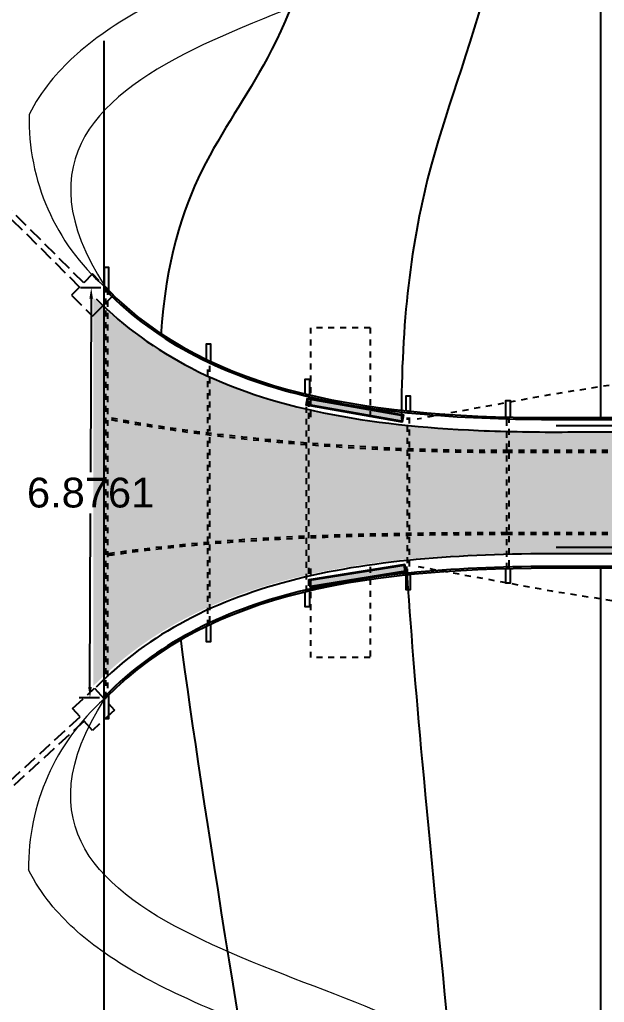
# Model space of a CAD drawing. Header units: metres. Extents: x 10 to 239, y 2 to 253.
# Drawn here: x 34.52 to 44.33, y 102.37 to 118.85 of the extents above; entities that cross this region are included whole.
import ezdxf

# ---------------------------------------------------------------- set-up
doc = ezdxf.new("R2010")
doc.units = ezdxf.units.M
doc.header["$MEASUREMENT"] = 0
doc.linetypes.add('ACAD_ISO02W100', pattern=[15, 12, -3])
doc.linetypes.add('ACAD_ISO03W100', pattern=[30, 12, -18])
doc.layers.get('Defpoints').update_dxf_attribs({"color": 9})
for name, color, linetype in [('-cotas', 252, 'Continuous'), ('1', 7, 'Continuous'), ('1gris', 254, 'Continuous'), ('1gris oscuro', 253, 'Continuous'), ('1lianas', 9, 'Continuous'), ('cot200', 9, 'Continuous')]:
    doc.layers.add(name, color=color, linetype=linetype)
doc.layers.add('1potes y tierra', color=7, linetype='Continuous', true_color=0xd2c7a3)
doc.layers.add('barrera', color=7, linetype='Continuous', lineweight=0, true_color=0x9dbb63)
doc.styles.get("Standard").update_dxf_attribs({"font": 'arial.ttf'})
doc.dimstyles.get("Standard").update_dxf_attribs({"dimtxt": 0.18, "dimasz": 0.18, "dimexe": 0.18, "dimexo": 0.0625, "dimgap": 0.09, "dimtad": 0, "dimtih": 1, "dimtoh": 1, "dimdec": 4, "dimzin": 0, "dimdsep": 46, "dimtxsty": 'Standard', "dimcen": 0.09, "dimadec": 0, "dimazin": 0, "dimtfac": 1, "dimtdec": 4, "dimtofl": 0, "dimtmove": 0, "dimatfit": 3, "dimfxl": 1, "dimtolj": 1, "dimtzin": 0, "dimarcsym": 0})

# ---------------------------------------------------------------- blocks, each defined once
blk = doc.blocks.new('pote')
at = {"layer": '1potes y tierra', "ltscale": 0.02, "true_color": 0xffffff}
h = blk.add_hatch(color=7, dxfattribs=at)
h.dxf.hatch_style = 1
h.paths.add_polyline_path([(-0.015, -0.015), (-1.619, -0.015), (-1.619, -0.11), (-0.015, -0.11)], flags=0)
h.paths.add_polyline_path([(0, 0), (-1.634, 0), (-1.634, -0.125), (0, -0.125)])
h.paths.add_polyline_path([(-0.015, -0.11), (-1.619, -0.11), (-1.619, -0.015), (-0.015, -0.015)], flags=16)
at = {"layer": '1potes y tierra', "ltscale": 0.02, "transparency": 33554528}
h = blk.add_hatch(color=256, dxfattribs=at)
h.dxf.hatch_style = 1
h.paths.add_polyline_path([(-0.015, -0.015), (-1.619, -0.015), (-1.619, -0.11), (-0.015, -0.11)])
at = {"layer": '1potes y tierra', "ltscale": 0.02}
for points in [[(-1.634, 0), (0, 0), (0, -0.125), (-1.634, -0.125)], [(-1.619, -0.015), (-0.015, -0.015), (-0.015, -0.11), (-1.619, -0.11)]]:
    blk.add_lwpolyline(points, close=True, dxfattribs=at)
blk = doc.blocks.new('tubo')
at = {"layer": '1', "ltscale": 0.02}
h = blk.add_hatch(color=256, dxfattribs=at)
h.dxf.hatch_style = 1
h.paths.add_polyline_path([(-0.05, 0.015, 1), (-0.02, 0.015, 1)])
blk.add_circle((-0.035, 0.015), 0.015, dxfattribs=at)
blk = doc.blocks.new('*D100')
at = {"layer": '-cotas', "color": 0, "lineweight": -2, "transparency": 16777216}
for p, q in [((35.88, 114.351), (35.54, 114.352)), ((35.719, 114.172), (35.71, 111.259)), ((35.699, 107.655), (35.708, 110.568)), ((35.858, 107.475), (35.518, 107.476))]:
    blk.add_line(p, q, dxfattribs=at)
at = {"layer": '-cotas', "color": 0, "transparency": 16777216}
for points in [[(35.689, 114.172), (35.749, 114.172), (35.72, 114.352)], [(35.669, 107.656), (35.729, 107.655), (35.698, 107.475)]]:
    blk.add_solid(points, dxfattribs=at)
at = {"layer": 'Defpoints', "color": 0, "transparency": 16777216}
for p in [(35.72, 114.352), (35.942, 114.351), (35.921, 107.475)]:
    blk.add_point(p, dxfattribs=at)
at = {"layer": '-cotas', "color": 0, "transparency": 16777216, "insert": (35.709, 110.914), "char_height": 0.5, "attachment_point": 5}
blk.add_mtext('\\A1;6.8761', dxfattribs=at)
blk = doc.blocks.new('piso')
at = {"layer": '1potes y tierra', "ltscale": 0.02}
for points, knots in [([(-45.259, -2.305), (-32.826, -2.305), (-20.394, -2.305), (-7.835, -2.305), (-7.71, -2.305), (-7.584, -2.305)], [1, 1, 1, 1, 1.99, 1.99, 2, 2, 2, 2]), ([(-7.657, -4.349), (-20.066, -4.349), (-32.474, -4.349), (-45.008, -4.349), (-45.133, -4.349), (-45.259, -4.349)], [1.012941, 1.012941, 1.012941, 1.012941, 2.002941, 2.002941, 2.012941, 2.012941, 2.012941, 2.012941])]:
    blk.add_open_spline(points, degree=3, knots=knots, dxfattribs=at)
blk = doc.blocks.new('*D80')
at = {"layer": '-cotas', "color": 0, "lineweight": -2, "transparency": 16777216}
for p, q in [((35.934, 118.493), (35.927, 96.018)), ((88.785, 118.477), (88.778, 96.002)), ((36.107, 96.198), (61.031, 96.19)), ((88.598, 96.182), (63.675, 96.19))]:
    blk.add_line(p, q, dxfattribs=at)
at = {"layer": '-cotas', "color": 0, "transparency": 16777216}
for points in [[(36.107, 96.228), (36.107, 96.168), (35.927, 96.198)], [(88.598, 96.212), (88.598, 96.152), (88.778, 96.182)]]:
    blk.add_solid(points, dxfattribs=at)
at = {"layer": 'Defpoints', "color": 0, "transparency": 16777216}
for p in [(35.934, 118.555), (88.785, 118.54), (88.778, 96.182)]:
    blk.add_point(p, dxfattribs=at)
at = {"layer": '-cotas', "color": 0, "transparency": 16777216, "insert": (62.353, 96.19), "char_height": 0.5, "attachment_point": 5}
blk.add_mtext('\\A1;52.8506', dxfattribs=at)

msp = doc.modelspace()

# ---------------------------------------------------------------- hatches: boundary and pattern name
at = {"layer": '1potes y tierra', "lineweight": 0, "ltscale": 0.002, "true_color": 0xeceae4, "transparency": 33554462}
h = msp.add_hatch(color=254, dxfattribs=at)
h.dxf.hatch_style = 1
edge = h.paths.add_edge_path()
edge.add_spline(control_points=[(88.92707, 114.25705), (88.53583, 113.84665), (88.09771, 113.50393), (86.51344, 112.56684), (85.19397, 112.22806), (82.95964, 111.99039), (82.17163, 111.95632), (81.34421, 111.95172)], knot_values=[2, 2, 2, 2, 2.21806837, 2.21806837, 2.72109259, 2.72109259, 2.97260469, 2.97260469, 2.97260469, 2.97260469], degree=3, periodic=0)
edge.add_spline(control_points=[(81.34287, 111.95172), (81.21729, 111.95172), (81.09171, 111.95172), (68.53355, 111.95172), (56.10098, 111.95172), (43.66841, 111.95172)], knot_values=[1, 1, 1, 1, 1.01, 1.01, 2, 2, 2, 2], degree=3, periodic=0)
edge.add_spline(control_points=[(43.6697, 111.95172), (43.15588, 111.94898), (42.65658, 111.95637), (40.32119, 112.05793), (38.69192, 112.33642), (36.75773, 113.32832), (36.22437, 113.70947), (35.75586, 114.1847)], knot_values=[0, 0, 0, 0, 0.15385411, 0.15385411, 0.74251428, 0.74251428, 1, 1, 1, 1], degree=3, periodic=0)
edge.add_line((35.75586, 114.1847), (35.75586, 107.67468))
edge.add_spline(control_points=[(35.75586, 107.67468), (36.20093, 108.12613), (36.70453, 108.49272), (38.39868, 109.39286), (39.74881, 109.69363), (42.02674, 109.88954), (42.82878, 109.91213), (43.6697, 109.90766)], knot_values=[2.01294113, 2.01294113, 2.01294113, 2.01294113, 2.25754426, 2.25754426, 2.76114218, 2.76114218, 3.01294113, 3.01294113, 3.01294113, 3.01294113], degree=3, periodic=0)
edge.add_spline(control_points=[(43.66841, 109.90766), (43.79375, 109.90766), (43.91908, 109.90766), (56.45287, 109.90777), (68.86131, 109.90788), (81.26976, 109.90799)], knot_values=[1.01294113, 1.01294113, 1.01294113, 1.01294113, 1.02294113, 1.02294113, 2.01294113, 2.01294113, 2.01294113, 2.01294113], degree=3, periodic=0)
edge.add_spline(control_points=[(81.26836, 109.90799), (81.79487, 109.91104), (82.31261, 109.90108), (84.54248, 109.77691), (86.13182, 109.47096), (87.93759, 108.46608), (88.38517, 108.13867), (88.78712, 107.74431)], knot_values=[0.0256425, 0.0256425, 0.0256425, 0.0256425, 0.20018475, 0.20018475, 0.79497588, 0.79497588, 1.01294113, 1.01294113, 1.01294113, 1.01294113], degree=3, periodic=0)
edge.add_line((88.78712, 107.74431), (88.92707, 114.25705))

# ---------------------------------------------------------------- linework, layer by layer
at = {"layer": '1', "ltscale": 0.02}
msp.add_line((35.94224, 114.32941), (35.94224, 114.3724), dxfattribs=at)
for centre in [(42.71545, 109.65459), (41.03889, 109.55131), (39.34793, 109.27596), (37.68233, 108.70392)]:
    msp.add_circle(centre, 0.015, dxfattribs=at)
for points, knots in [([(35.94224, 114.3724), (35.95387, 114.36041), (35.96554, 114.34847), (35.97724, 114.33659), (37.72313, 112.56567), (40.39851, 112.15796), (43.71767, 112.17562)], [-0.0067063, -0.0067063, -0.0067063, -0.0067063, 0, 0, 0, 1, 1, 1, 1]), ([(35.94224, 114.32941), (35.94678, 114.32477), (35.95133, 114.32015), (35.95588, 114.31553), (36.40134, 113.86368), (36.90708, 113.5001), (38.5894, 112.62861), (39.93069, 112.33974), (42.16956, 112.16141), (42.92548, 112.14141), (43.71782, 112.14563)], [-0.00259354, -0.00259354, -0.00259354, -0.00259354, 0, 0, 0, 0.25382158, 0.25382158, 0.76146474, 0.76146474, 1, 1, 1, 1]), ([(43.71767, 109.64815), (40.39851, 109.66581), (37.72313, 109.2581), (35.97724, 107.48718), (35.96554, 107.4753), (35.95387, 107.46337), (35.94224, 107.45137)], [2.01294113, 2.01294113, 2.01294113, 2.01294113, 3.01294113, 3.01294113, 3.01294113, 3.01964744, 3.01964744, 3.01964744, 3.01964744]), ([(43.71782, 109.67815), (42.87863, 109.68261), (42.08028, 109.65992), (39.82133, 109.46472), (38.49652, 109.16519), (36.8604, 108.28984), (36.38073, 107.93918), (35.95588, 107.50824), (35.95133, 107.50363), (35.94678, 107.499), (35.94224, 107.49436)], [2.01294113, 2.01294113, 2.01294113, 2.01294113, 2.26558248, 2.26558248, 2.77086517, 2.77086517, 3.01294113, 3.01294113, 3.01294113, 3.01553467, 3.01553467, 3.01553467, 3.01553467])]:
    msp.add_open_spline(points, degree=3, knots=knots, dxfattribs=at)
for points in [[(43.71767, 112.17562), (56.27582, 112.17562), (68.83397, 112.17562), (81.39212, 112.17562)], [(43.71767, 112.14562), (56.27582, 112.14562), (68.83397, 112.14562), (81.39212, 112.14562)], [(81.31901, 109.67848), (68.78523, 109.67837), (56.25145, 109.67826), (43.71767, 109.67815)], [(81.31901, 109.64848), (68.78523, 109.64837), (56.25145, 109.64826), (43.71767, 109.64815)]]:
    msp.add_open_spline(points, degree=3, dxfattribs=at)
at = {"layer": '1gris', "ltscale": 0.02}
for p, q in [((44.26713, 138.0295), (44.26713, 112.17562)), ((44.26713, 109.64815), (44.26713, 83.80593))]:
    msp.add_line(p, q, dxfattribs=at)
at = {"layer": '1gris', "linetype": 'ACAD_ISO03W100', "ltscale": 0.002}
for p, q in [((35.96413, 107.47384), (35.96413, 114.33477)), ((35.99559, 114.33472), (35.99559, 107.50571)), ((37.67502, 108.68378), (37.67502, 113.04523)), ((37.70648, 113.04518), (37.70648, 108.69872)), ((39.33482, 109.25714), (39.33482, 112.45513)), ((39.36628, 112.45508), (39.36628, 109.26459)), ((41.02578, 109.53608), (41.02578, 112.17565)), ((41.05724, 112.1756), (41.05724, 109.53932)), ((83.79155, 111.62086), (42.69693, 111.62086)), ((83.79155, 111.59086), (42.69693, 111.59086)), ((83.79155, 110.24411), (42.69693, 110.24411)), ((83.79155, 110.21411), (42.69693, 110.21411))]:
    msp.add_line(p, q, dxfattribs=at)
at = {"layer": '1gris', "linetype": 'ACAD_ISO03W100', "ltscale": 0.005}
for p, q in [((39.39851, 113.68324), (39.39851, 112.18465)), ((40.39851, 113.68324), (39.39851, 113.68324)), ((40.39851, 113.68324), (40.39851, 112.15796)), ((39.39851, 109.64511), (39.39851, 108.15039)), ((40.39851, 109.67093), (40.39851, 108.15039)), ((40.39851, 108.15039), (39.39851, 108.15039))]:
    msp.add_line(p, q, dxfattribs=at)
at = {"layer": '1gris', "linetype": 'ACAD_ISO02W100', "ltscale": 0.02}
for points in [[(35.74262, 113.87728), (36.0955, 114.23151), (35.74127, 114.58438), (35.59398, 114.43654), (33.25608, 116.76553), (33.0791, 116.87126), (33.18551, 116.69469), (35.52341, 114.36569), (35.38839, 114.23016)], [(35.77361, 107.63593), (36.11088, 107.26681), (35.74176, 106.92954), (35.60099, 107.0836), (33.16478, 104.85764), (32.98341, 104.75964), (33.09733, 104.93146), (35.53353, 107.15743), (35.40449, 107.29866)]]:
    msp.add_lwpolyline(points, close=True, dxfattribs=at)
at = {"layer": '1gris', "linetype": 'ACAD_ISO03W100', "ltscale": 0.002}
msp.add_lwpolyline([(42.69693, 112.18503), (42.72839, 112.18498), (42.72839, 109.63825), (42.69693, 109.63829)], close=True, dxfattribs=at)
for points in [[(42.72839, 111.62086), (40.38914, 111.60631), (37.73024, 111.83154), (35.96413, 112.18463)], [(42.69693, 110.24411), (40.14832, 110.23664), (38.0655, 110.19229), (35.96413, 109.88476)]]:
    msp.add_open_spline(points, degree=3, dxfattribs=at)
for points, knots in [([(42.72858, 111.59086), (42.13622, 111.58718), (41.52347, 111.59886), (39.6828, 111.67452), (38.45248, 111.77912), (36.86506, 111.99189), (36.38907, 112.0692), (35.96413, 112.15399)], [0, 0, 0, 0, 0.203488087, 0.203488087, 0.610464262, 0.610464262, 0.803420505, 0.803420505, 0.803420505, 0.803420505]), ([(42.69702, 110.21411), (41.90496, 110.21179), (41.158, 110.2059), (39.00885, 110.1572), (37.6984, 110.08332), (36.25052, 109.89519), (36.10737, 109.87542), (35.96413, 109.85444)], [0, 0, 0, 0, 0.249591721, 0.249591721, 0.748775162, 0.748775162, 0.803575106, 0.803575106, 0.803575106, 0.803575106])]:
    msp.add_open_spline(points, degree=3, knots=knots, dxfattribs=at)
at = {"layer": '1gris oscuro', "ltscale": 0.02}
for points in [[(35.94224, 114.3724), (35.94224, 114.70124), (36.01224, 114.70124), (36.01224, 114.3014)], [(37.65313, 113.1505), (37.65313, 113.4117), (37.72313, 113.4117), (37.72313, 113.11722)], [(39.31293, 112.57188), (39.31293, 112.8216), (39.38293, 112.8216), (39.38293, 112.55528)], [(41.00389, 112.28998), (41.00389, 112.54212), (41.07389, 112.54212), (41.07389, 112.28277)], [(42.68045, 112.18556), (42.68045, 112.46229), (42.75045, 112.46229), (42.75045, 112.18381)], [(42.75045, 109.63996), (42.75045, 109.3964), (42.68045, 109.3964), (42.68045, 109.63821)], [(41.07389, 109.54101), (41.07389, 109.28614), (41.00389, 109.28614), (41.00389, 109.5338)], [(39.38293, 109.26849), (39.38293, 109.00296), (39.31293, 109.00296), (39.31293, 109.2519)], [(37.72313, 108.70655), (37.72313, 108.41208), (37.65313, 108.41208), (37.65313, 108.67327)], [(36.01224, 107.52238), (36.01224, 107.12253), (35.94224, 107.12253), (35.94224, 107.45137)]]:
    msp.add_lwpolyline(points, dxfattribs=at)
at = {"layer": '1gris oscuro', "linetype": 'ACAD_ISO03W100', "ltscale": 0.005}
for centre, radius, start, end in [((59.27046, 19.76444), 94.13784, 79.1165988, 101.074905), ((59.27046, 202.10057), 94.17076, 258.9401736, 281.0481175)]:
    msp.add_arc(centre, radius, start, end, dxfattribs=at)
at = {"layer": '1potes y tierra', "ltscale": 0.02}
for points, knots in [([(35.80512, 114.1669), (36.27363, 113.69167), (36.80698, 113.31052), (38.74118, 112.31862), (40.37045, 112.04012), (42.70583, 111.93857), (43.20513, 111.93118), (43.71895, 111.93392)], [0, 0, 0, 0, 0.25748572, 0.25748572, 0.84614589, 0.84614589, 1, 1, 1, 1]), ([(43.71767, 111.93391), (56.15024, 111.93391), (68.58281, 111.93391), (81.14096, 111.93391), (81.26654, 111.93391), (81.39212, 111.93391)], [1, 1, 1, 1, 1.99, 1.99, 2, 2, 2, 2]), ([(43.71895, 109.88986), (42.87803, 109.89433), (42.076, 109.87174), (39.79807, 109.67583), (38.44793, 109.37506), (36.75378, 108.47492), (36.25019, 108.10833), (35.80512, 107.65688)], [2.01294113, 2.01294113, 2.01294113, 2.01294113, 2.26474009, 2.26474009, 2.76833801, 2.76833801, 3.01294113, 3.01294113, 3.01294113, 3.01294113]), ([(81.31901, 109.89019), (68.91057, 109.89008), (56.50212, 109.88997), (43.96834, 109.88986), (43.843, 109.88986), (43.71766, 109.88986)], [1.01294113, 1.01294113, 1.01294113, 1.01294113, 2.00294113, 2.00294113, 2.01294113, 2.01294113, 2.01294113, 2.01294113])]:
    msp.add_open_spline(points, degree=3, knots=knots, dxfattribs=at)
at = {"layer": 'barrera', "ltscale": 0.02}
for centre, start, end in [((38.42931, 117.18278), 178.811624, 228.533385), ((38.42108, 104.63957), 131.466615, 180.746463)]:
    msp.add_arc(centre, 3.75353, start, end, dxfattribs=at)
at = {"layer": 'barrera'}
for points, knots in [([(43.26088, 138.0295), (43.22356, 136.16277), (43.19534, 134.58782), (43.12344, 130.09855), (43.11096, 128.27882), (43.10187, 125.93826), (43.10487, 125.41881), (43.06898, 124.35978), (43.02965, 123.86982), (42.87139, 123.00321), (42.7536, 122.62915), (42.4843, 122.11207), (42.36222, 121.93372), (42.07989, 121.62236), (41.92676, 121.48808), (41.53359, 121.21316), (41.29839, 121.0765), (40.46692, 120.65658), (39.76826, 120.38731), (38.44175, 119.87644), (37.82486, 119.63818), (36.76014, 119.13876), (36.30119, 118.89388), (35.56969, 118.36812), (35.27882, 118.11347), (34.89732, 117.63949), (34.77679, 117.45787), (34.67659, 117.26063)], [0.22193506, 0.22193506, 0.22193506, 0.22193506, 0.36305076, 0.36305076, 0.69628307, 0.69628307, 1.02951538, 1.02951538, 1.36274769, 1.36274769, 1.69598, 1.69598, 1.90472671, 1.90472671, 2.08882193, 2.08882193, 2.27291715, 2.27291715, 2.66806015, 2.66806015, 2.98875654, 2.98875654, 3.2396748, 3.2396748, 3.42342615, 3.42342615, 3.52178679, 3.52178679, 3.52178679, 3.52178679]), ([(44.26108, 138.0295), (44.05494, 127.72527), (44.21801, 124.49864), (43.60172, 120.30147), (37.16784, 118.71226), (34.58344, 116.50452), (35.94224, 114.38263)], [0.22143138, 0.22143138, 0.22143138, 0.22143138, 1, 2, 3, 4, 4, 4, 4]), ([(44.26105, 83.80593), (44.05495, 94.10886), (44.218, 97.33541), (43.60172, 101.53252), (37.16784, 103.12174), (34.58344, 105.32948), (35.94224, 107.45137)], [0.22146754, 0.22146754, 0.22146754, 0.22146754, 1, 2, 3, 4, 4, 4, 4]), ([(43.26085, 83.80593), (43.22354, 85.67203), (43.19534, 87.24652), (43.12344, 91.73545), (43.11096, 93.55518), (43.10187, 95.89574), (43.10487, 96.41519), (43.06898, 97.47422), (43.02965, 97.96418), (42.87139, 98.83079), (42.7536, 99.20485), (42.4843, 99.72192), (42.36222, 99.90028), (42.07989, 100.21164), (41.92676, 100.34591), (41.53359, 100.62084), (41.29839, 100.7575), (40.46692, 101.17741), (39.76826, 101.44668), (38.44175, 101.95756), (37.82486, 102.19582), (36.76014, 102.69524), (36.30119, 102.94012), (35.56969, 103.46588), (35.27882, 103.72053), (34.89344, 104.19933), (34.76977, 104.38674), (34.66787, 104.59067)], [0.22197124, 0.22197124, 0.22197124, 0.22197124, 0.36305076, 0.36305076, 0.69628307, 0.69628307, 1.02951538, 1.02951538, 1.36274769, 1.36274769, 1.69598, 1.69598, 1.90472671, 1.90472671, 2.08882193, 2.08882193, 2.27291715, 2.27291715, 2.66806015, 2.66806015, 2.98875654, 2.98875654, 3.2396748, 3.2396748, 3.42342615, 3.42342615, 3.5246557, 3.5246557, 3.5246557, 3.5246557])]:
    msp.add_open_spline(points, degree=3, knots=knots, dxfattribs=at)
msp.add_rational_spline([(35.94224, 107.45137), (35.9395, 107.45121), (35.93676, 107.45105), (35.93402, 107.45088)], [1, 0.999689947631, 0.999381462648, 0.999074545053], degree=3, dxfattribs=at)
at = {"layer": 'cot200'}
for points, knots in [([(35.25237, 138.0295), (36.09416, 133.89959), (36.36141, 130.04111), (35.98667, 126.48592), (35.72567, 124.0097), (34.19689, 117.78965), (29.51355, 113.33589), (32.79467, 95.3384), (33.40088, 92.01326), (34.21909, 88.16887), (35.24903, 83.80593)], [2.70226576, 2.70226576, 2.70226576, 2.70226576, 3.46721073, 3.46721073, 3.46721073, 4, 4.89007739, 4.89007739, 4.89007739, 5.05452467, 5.05452467, 5.05452467, 5.05452467]), ([(39.56163, 138.0295), (39.98473, 133.40403), (40.19071, 129.53296), (40.15954, 126.48592), (40.15743, 126.2794), (40.09185, 122.12761), (39.00759, 117.79214), (37.05751, 116.06652), (36.88859, 113.54933)], [1.19121569, 1.19121569, 1.19121569, 1.19121569, 1.94866264, 1.94866264, 1.94866264, 2, 3, 3.86777292, 3.86777292, 3.86777292, 3.86777292]), ([(43.26643, 138.0295), (43.49395, 133.24601), (43.53558, 129.39514), (43.38951, 126.48592), (43.08909, 120.50238), (41.29638, 117.22608), (40.92599, 113.75027), (40.92445, 112.15097)], [-0.16478421, -0.16478421, -0.16478421, -0.16478421, 0.21626931, 0.21626931, 0.21626931, 1, 1.50004714, 1.50004714, 1.50004714, 1.50004714]), ([(41.01133, 109.6779), (41.07302, 108.69204), (41.3834, 105.01717), (41.91466, 99.88211), (42.38335, 95.3384), (42.72889, 91.98861), (43.12539, 88.13896), (43.57117, 83.80593)], [1.7380018, 1.7380018, 1.7380018, 1.7380018, 2, 2.62838333, 2.62838333, 2.62838333, 3.09165142, 3.09165142, 3.09165142, 3.09165142]), ([(37.21601, 108.47661), (37.60504, 105.53442), (38.3058, 101.40912), (39.27899, 95.3384), (39.80452, 92.06021), (40.40949, 88.21474), (41.09335, 83.80593)], [4.282918395, 4.282918395, 4.282918395, 4.282918395, 4.816724047, 4.816724047, 4.816724047, 5.104979539, 5.104979539, 5.104979539, 5.104979539])]:
    msp.add_open_spline(points, degree=3, knots=knots, dxfattribs=at)

# ---------------------------------------------------------------- block references
at = {"layer": '1'}
for p in [(36.01224, 114.3014), (37.72019, 113.10372), (39.38103, 112.53364), (41.0728, 112.25619), (42.74898, 112.1551), (42.75045, 109.63996), (41.07389, 109.53708), (39.38293, 109.26849), (39.38293, 109.26082), (37.71624, 108.68809), (36.00347, 107.48586)]:
    msp.add_blockref('tubo', p, dxfattribs=at)
at = {"layer": '1lianas', "lineweight": 0}
msp.add_blockref('piso', (88.78463, 114.34537), dxfattribs=at)
at = {"layer": '1potes y tierra', "rotation": 350.0277682488835}
msp.add_blockref('pote', (40.95974, 112.22232), dxfattribs=at)
at = {"layer": '1potes y tierra', "xscale": -1, "rotation": 189.0424871365093}
msp.add_blockref('pote', (41.00366, 109.59006), dxfattribs=at)

# ---------------------------------------------------------------- dimensions: what is measured, and where the dimension line sits
at = {"layer": '-cotas'}
for p1, p2, distance, picture, middle in [((35.93402, 118.55536), (88.78463, 118.53971), -22.35753, '*D80', (62.3527, 96.19001)), ((35.92083, 107.4748), (35.94224, 114.35091), 0.22263, '*D100', (35.70891, 110.91355))]:
    dim = msp.add_aligned_dim(p1=p1, p2=p2, distance=distance, dimstyle='Standard', override={"dimtxt": 0.5}, dxfattribs=at)
    dim.commit()
    dim.dimension.update_dxf_attribs({"geometry": picture, "text_midpoint": middle})

doc.saveas('drawing.dxf')
